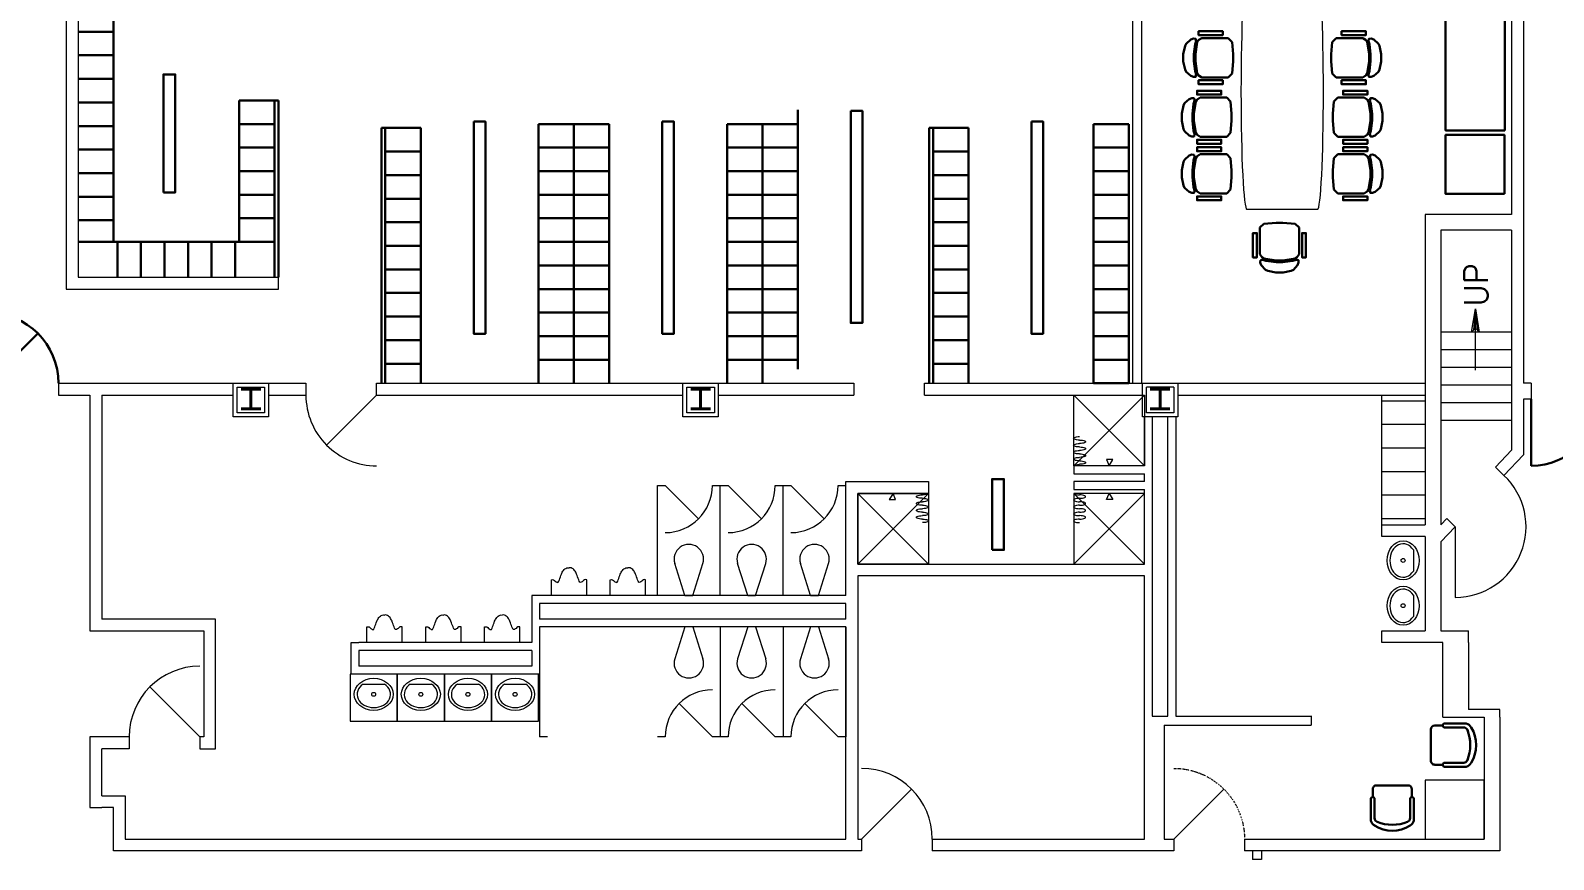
# Model space of a CAD drawing. Header units: inches. Extents: x -27 to 7514, y -484 to 2591.
# Drawn here: x 3545 to 4320, y 706 to 1128 of the extents above; entities that cross this region are included whole.
import ezdxf
from ezdxf.enums import TextEntityAlignment as Align

# ---------------------------------------------------------------- set-up
doc = ezdxf.new("R2010")
doc.units = ezdxf.units.IN
doc.header["$MEASUREMENT"] = 0
doc.linetypes.add('DIVIDE', pattern=[1.25, 0.5, -0.25, 0, -0.25, 0, -0.25])
for name, color, linetype, lineweight in [('A-Col', 6, 'Continuous', 40), ('A-Plumb', 110, 'Continuous', 20), ('A-VertP', 12, 'Continuous', 20), ('A-Wall', 7, 'Continuous', 20), ('F-Ch', 4, 'Continuous', 30), ('F-FreeStand', 211, 'Continuous', 20), ('I-Cab', 151, 'Continuous', 20), ('I-CWall', 110, 'Continuous', 20), ('I-Dor', 210, 'Continuous', 30)]:
    doc.layers.add(name, color=color, linetype=linetype, lineweight=lineweight)
doc.styles.add('BGE', font='simplex.shx')

# ---------------------------------------------------------------- blocks, each defined once
blk = doc.blocks.new('SHOWER')
at = {"linetype": 'Continuous'}
for p, q in [((0, 0), (3, 3)), ((0, 3), (3, 0))]:
    blk.add_line(p, q, dxfattribs=at)
for points in [[(0, 0), (3, 0), (3, 3), (0, 3)], [(0, 1.5), (0.267, 1.666), (0.267, 1.391)]]:
    blk.add_lwpolyline(points, close=True, dxfattribs=at)
for centre, major_axis, start_param, end_param in [((-0.009, 0.252), (0, -0.254), 0.124306, 1.570796), ((0.138, 0.252), (0, 0.254), 4.712389, 7.853982), ((0.285, 0.252), (0, -0.254), 4.712389, 7.853982), ((0.432, 0.252), (0, 0.254), 4.712389, 7.853982), ((0.579, 0.252), (0, -0.254), 4.712389, 7.853982), ((0.726, 0.252), (0, 0.254), 4.712389, 7.853982), ((0.873, 0.252), (0, -0.254), 4.712389, 7.853982), ((1.02, 0.252), (0, 0.254), 4.712389, 7.853982), ((1.167, 0.252), (0, -0.254), 4.712389, 7.853982)]:
    blk.add_ellipse(centre, major_axis=major_axis, ratio=0.289795, start_param=start_param, end_param=end_param, dxfattribs=at)
blk = doc.blocks.new('TOILET')
at = {"linetype": 'Continuous'}
for p, q in [((0, 0), (0, 4.667)), ((0, 4.667), (0.333, 4.667)), ((0.333, 4.667), (1.748, 3.252)), ((2.333, 4.667), (2.667, 4.667)), ((1.167, 0), (0.738, 1.353)), ((1.5, 0), (1.929, 1.353)), ((1.167, 0), (1.5, 0))]:
    blk.add_line(p, q, dxfattribs=at)
for centre, radius, start, end in [((0.333, 4.667), 2, 270, 359.99999), ((1.333, 1.542), 0.625, 342.39852, 197.60148)]:
    blk.add_arc(centre, radius, start, end, dxfattribs=at)
blk = doc.blocks.new('SINK2')
at = {"linetype": 'Continuous'}
for p, q in [((0, 0), (0, 0.667)), ((1.5, 0), (1.5, 0.667))]:
    blk.add_line(p, q, dxfattribs=at)
for points in [[(0, 0.667), (0.028, 0.681), (0.067, 0.678), (0.095, 0.664), (0.122, 0.651), (0.141, 0.62), (0.166, 0.604), (0.203, 0.58), (0.267, 0.528), (0.293, 0.563), (0.315, 0.593), (0.327, 0.629), (0.34, 0.664), (0.371, 0.744), (0.396, 0.826), (0.427, 0.905), (0.45, 0.962), (0.476, 1.014), (0.514, 1.066), (0.55, 1.116), (0.602, 1.145), (0.657, 1.167), (0.686, 1.179), (0.721, 1.179), (0.75, 1.167)], [(1.5, 0.667), (1.472, 0.681), (1.433, 0.678), (1.405, 0.664), (1.378, 0.651), (1.359, 0.62), (1.334, 0.604), (1.297, 0.58), (1.233, 0.528), (1.207, 0.563), (1.185, 0.593), (1.173, 0.629), (1.16, 0.664), (1.129, 0.744), (1.104, 0.826), (1.073, 0.905), (1.05, 0.962), (1.024, 1.014), (0.986, 1.066), (0.95, 1.116), (0.898, 1.145), (0.843, 1.167), (0.814, 1.179), (0.779, 1.179), (0.75, 1.167)]]:
    blk.add_open_spline(points, degree=3, knots=[0, 0, 0, 0, 0.083394, 0.083394, 0.083394, 0.165263, 0.165263, 0.165263, 0.281887, 0.281887, 0.281887, 0.379463, 0.379463, 0.379463, 0.604663, 0.604663, 0.604663, 0.765181, 0.765181, 0.765181, 0.918174, 0.918174, 0.918174, 1, 1, 1, 1], dxfattribs=at)
blk = doc.blocks.new('SINK20')
at = {"layer": 'A-Plumb', "flags": 128}
blk.add_lwpolyline([(5.23, 5.4), (5.23, -5.4)], dxfattribs=at)
at = {"layer": 'A-Plumb'}
blk.add_circle((0, 0.05), 1, dxfattribs=at)
blk.add_ellipse((0, 0.05), major_axis=(0, 9.95), ratio=0.819136, dxfattribs=at)
blk.add_ellipse((0, 0), major_axis=(0, 8.5), ratio=0.796445, start_param=5.400288, end_param=10.307675, dxfattribs=at)
blk = doc.blocks.new('1W')
at = {"linetype": 'Continuous'}
for p, q in [((0.417, 0.417), (-0.417, 0.417)), ((0, 0.417), (0, -0.417)), ((0.417, -0.417), (-0.417, -0.417))]:
    blk.add_line(p, q, dxfattribs=at)
blk = doc.blocks.new('AH1')
at = {"linetype": 'Continuous'}
for p, q in [((-0.125, 0.0208), (0, 0)), ((-0.104, 0), (-0.125, 0.0208)), ((0, 0), (-0.125, -0.0208)), ((-0.104, 0), (-0.125, -0.0208)), ((0, 0), (-0.1145, 0.0104)), ((0, 0), (-0.1145, -0.0105)), ((0, 0), (-0.104, 0))]:
    blk.add_line(p, q, dxfattribs=at)
blk = doc.blocks.new('DOOR36')
at = {"linetype": 'Continuous'}
blk.add_line((0, 0), (2.121, 2.121), dxfattribs=at)
blk.add_arc((0, 0), 3, 360, 90, dxfattribs=at)
blk = doc.blocks.new('30DOOR')
at = {"linetype": 'Continuous'}
blk.add_line((0, 0), (0, 3), dxfattribs=at)
blk.add_arc((0, 0), 3, 0, 90, dxfattribs=at)
blk = doc.blocks.new('36_door')
at = {"linetype": 'Continuous'}
blk.add_line((0, 0), (-25.455996, -25.455996), dxfattribs=at)
at = {"linetype": 'DIVIDE'}
blk.add_arc((0, 0), 36, 180, 270, dxfattribs=at)
blk = doc.blocks.new('C4')
at = {"layer": 'F-Ch'}
for p, q in [((-10.98, -4.6), (-10.98, 6.4)), ((-8.98, 5.1), (-8.98, -4.6)), ((9.02, -4.6), (9.02, 5.1)), ((11.02, 6.4), (11.02, -4.6)), ((-9.98, -9.6), (-9.98, -5.6)), ((10.02, -9.6), (10.02, -5.6)), ((8.02, -11.6), (-7.98, -11.6))]:
    blk.add_line(p, q, dxfattribs=at)
at = {"layer": 'F-Ch', "linetype": 'Continuous'}
for centre, radius, start, end in [((-6.74, 5.06), 4.45, 120.25694, 162.42344), ((0.02, -12.1), 20.58, 67.86228, 112.13772), ((6.77, 5.06), 4.45, 17.57656, 59.74306), ((-6.98, 5.1), 2, 112.13772, 180), ((7.02, 5.1), 2, 0, 67.86228)]:
    blk.add_arc(centre, radius, start, end, dxfattribs=at)
at = {"layer": 'F-Ch'}
for centre, radius, start, end in [((0.02, -5.56), 17.04, 58.10921, 121.89079), ((-9.98, -4.6), 1, 180, 0), ((10.02, -4.6), 1, 180, 0), ((-7.98, -9.6), 2, 180, 270), ((8.02, -9.6), 2, 270, 0)]:
    blk.add_arc(centre, radius, start, end, dxfattribs=at)
blk = doc.blocks.new('T3030')
at = {"linetype": 'Continuous'}
blk.add_lwpolyline([(2.5, 0), (2.5, 2.5), (0, 2.5), (0, 0)], close=True, dxfattribs=at)
blk = doc.blocks.new('CH7')
at = {"linetype": 'Continuous'}
for p, q in [((-0.167, 1.292), (-0.073, 1.438)), ((-0.073, 1.438), (0, 1.479)), ((0, 1.479), (0.521, 1.562)), ((0.521, 1.562), (0.812, 1.562)), ((0.812, 1.562), (1.333, 1.479)), ((1.333, 1.479), (1.406, 1.438)), ((1.406, 1.438), (1.5, 1.292)), ((-0.167, 0.167), (-0.167, 1.292)), ((1.5, 1.292), (1.5, 0.167)), ((0, 0), (-0.167, 0.167)), ((0.521, -0.042), (0, 0)), ((1.333, 0), (0.812, -0.042)), ((1.5, 0.167), (1.333, 0)), ((0.812, -0.042), (0.521, -0.042))]:
    blk.add_line(p, q, dxfattribs=at)
for points in [[(-0.146, 1.646), (-0.104, 1.76), (0.073, 1.958), (0.167, 2), (0.51, 2.073), (0.823, 2.073), (1.167, 2), (1.26, 1.958), (1.438, 1.76), (1.479, 1.646)], [(-0.458, 0.438), (-0.458, 1.427), (-0.292, 1.427), (-0.292, 0.396), (-0.458, 0.396), (-0.458, 0.438)], [(-0.146, 1.646), (-0.146, 1.552), (-0.042, 1.531)], [(1.375, 1.531), (1.24, 1.573), (0.812, 1.625), (0.521, 1.625), (0.094, 1.573), (-0.042, 1.531)], [(1.479, 1.646), (1.469, 1.552), (1.375, 1.531)], [(1.625, 0.438), (1.625, 1.427), (1.792, 1.427), (1.792, 0.396), (1.625, 0.396), (1.625, 0.438)]]:
    blk.add_lwpolyline(points, dxfattribs=at)
blk = doc.blocks.new('CHDESK')
at = {"linetype": 'Continuous'}
blk.add_blockref('CH7', (0.458, -0.396), dxfattribs=at)
blk = doc.blocks.new('T42120')
at = {"linetype": 'Continuous'}
for points in [[(-5, -1.5), (-5, 1.5)], [(5, 1.5), (5, -1.5)]]:
    blk.add_lwpolyline(points, dxfattribs=at)
for centre, major_axis, start_param, end_param in [((0, 1.5), (-5, 0), 4.712389, 6.283185), ((0, 1.5), (5, 0), 0, 1.570796), ((0, -1.5), (-5, 0), 0, 1.570796), ((0, -1.5), (5, 0), 4.712389, 6.283185)]:
    blk.add_ellipse(centre, major_axis=major_axis, ratio=0.05, start_param=start_param, end_param=end_param, dxfattribs=at)

msp = doc.modelspace()

# ---------------------------------------------------------------- linework, layer by layer
at = {"layer": 'A-Plumb'}
for points in [[(3707.6, 800.54), (3707.6, 776.54), (3731.6, 776.54), (3731.6, 800.54)], [(3731.6, 800.54), (3731.6, 776.54), (3755.6, 776.54), (3755.6, 800.54)], [(3755.6, 800.54), (3755.6, 776.54), (3779.6, 776.54), (3779.6, 800.54)], [(3779.6, 800.54), (3779.6, 776.54), (3803.6, 776.54), (3803.6, 800.54)]]:
    msp.add_lwpolyline(points, close=True, dxfattribs=at)
at = {"layer": 'A-VertP'}
for points in [[(4280.67, 955.26), (4280.67, 986.53)], [(4299.1, 974.54), (4263.1, 974.54)], [(4299.1, 965.54), (4263.1, 965.54)], [(4299.1, 956.54), (4263.1, 956.54)], [(4299.1, 947.54), (4263.1, 947.54)], [(4299.1, 938.54), (4263.1, 938.54)], [(4299.1, 929.54), (4263.1, 929.54)]]:
    msp.add_lwpolyline(points, dxfattribs=at)
at = {"layer": 'A-Wall'}
for points in [[(4299.1, 1168.49), (4299.1, 1034.54)], [(4305.1, 1168.49), (4305.1, 948.54)], [(4299.1, 1034.54), (4255.1, 1034.54)], [(4255.1, 1034.54), (4255.1, 876.54)], [(4299.1, 1026.54), (4263.1, 1026.54)], [(4263.1, 1026.54), (4263.1, 876.54)], [(4299.1, 1026.54), (4299.1, 914.54)], [(3559.1, 948.54), (3559.1, 942.54)], [(3559.1, 948.54), (3685.1, 948.54)], [(3648.1, 931.54), (3648.1, 948.54)], [(3650.1, 933.54), (3650.1, 946.54)], [(3650.1, 946.54), (3664.1, 946.54)], [(3664.1, 946.54), (3664.1, 933.54)], [(3666.1, 948.54), (3666.1, 931.54)], [(3685.1, 948.54), (3685.1, 942.54)], [(3721.1, 942.54), (3721.1, 948.54)], [(3721.1, 948.54), (3964.1, 948.54)], [(3877.1, 931.54), (3877.1, 948.54)], [(3879.1, 933.54), (3879.1, 946.54)], [(3879.1, 946.54), (3893.1, 946.54)], [(3893.1, 946.54), (3893.1, 933.54)], [(3895.1, 948.54), (3895.1, 931.54)], [(3964.1, 948.54), (3964.1, 942.54)], [(4000.1, 942.54), (4000.1, 948.54)], [(4000.1, 948.54), (4255.1, 948.54)], [(4111.1, 931.54), (4111.1, 948.54)], [(4127.1, 946.54), (4113.1, 946.54)], [(4113.1, 933.54), (4113.1, 946.54)], [(4127.1, 946.54), (4127.1, 933.54)], [(4129.1, 948.54), (4129.1, 931.54)], [(4309.1, 948.54), (4305.1, 948.54)], [(4309.1, 948.54), (4309.1, 940.54)], [(3559.1, 942.54), (3575.1, 942.54)], [(3575.1, 942.54), (3575.1, 822.54)], [(3581.1, 942.54), (3581.1, 828.54)], [(3581.1, 942.54), (3648.1, 942.54)], [(3666.1, 942.54), (3685.1, 942.54)], [(3721.1, 942.54), (3877.1, 942.54)], [(3895.1, 942.54), (3964.1, 942.54)], [(4000.1, 942.54), (4111.1, 942.54)], [(4129.1, 942.54), (4164.6, 942.54)], [(4129.1, 942.54), (4255.1, 942.54)], [(4309.1, 940.54), (4305.1, 940.54)], [(4305.1, 940.54), (4305.1, 912.14)], [(3666.1, 931.54), (3648.1, 931.54)], [(3664.1, 933.54), (3650.1, 933.54)], [(3895.1, 931.54), (3877.1, 931.54)], [(3893.1, 933.54), (3879.1, 933.54)], [(4129.1, 931.54), (4111.1, 931.54)], [(4112.1, 906.54), (4112.1, 931.54)], [(4127.1, 933.54), (4113.1, 933.54)], [(4116.1, 931.54), (4116.1, 779.16)], [(4124.1, 779.16), (4124.1, 931.54)], [(4128.1, 931.49), (4128.1, 779.16)], [(4290.84, 905.82), (4299.1, 914.54)], [(4295.2, 901.7), (4305.1, 912.14)], [(4076.1, 906.54), (4076.1, 902.54)], [(4112.1, 906.54), (4076.1, 906.54)], [(4076.1, 902.54), (4112.1, 902.54)], [(4112.1, 898.54), (4112.1, 902.54)], [(4290.84, 905.82), (4295.2, 901.7)], [(3960.1, 840.54), (3960.1, 898.54)], [(3960.1, 898.54), (4002.1, 898.54)], [(4002.1, 898.54), (4002.1, 892.54)], [(4076.1, 898.54), (4076.1, 894.54)], [(4112.1, 898.54), (4076.1, 898.54)], [(4076.1, 894.54), (4112.1, 894.54)], [(4233.1, 870.54), (4233.1, 876.54)], [(4233.1, 876.54), (4255.1, 876.54)], [(4263.1, 876.54), (4266.09, 879.69)], [(4266.09, 879.69), (4270.44, 875.56)], [(4255.1, 870.54), (4233.1, 870.54)], [(4255.1, 870.54), (4255.1, 822.54)], [(4263.1, 867.81), (4270.44, 875.56)], [(4270.44, 875.56), (4270.44, 839.56)], [(4263.1, 867.81), (4263.1, 822.54)], [(3966.1, 856.54), (4112.1, 856.54)], [(3966.1, 850.54), (3966.1, 716.54)], [(4112.1, 850.54), (3966.1, 850.54)], [(4112.1, 771.54), (4112.1, 850.54)], [(3800.1, 840.54), (3800.1, 816.54)], [(3960.1, 840.54), (3800.1, 840.54)], [(3804.1, 836.54), (3804.1, 828.54)], [(3960.1, 836.54), (3804.1, 836.54)], [(3960.1, 828.54), (3960.1, 836.54)], [(3575.1, 822.54), (3633.1, 822.54)], [(3633.1, 828.54), (3581.1, 828.54)], [(3639.1, 828.54), (3633.1, 828.54)], [(3633.1, 822.54), (3633.1, 768.54)], [(3639.1, 762.54), (3639.1, 828.54)], [(3960.1, 828.54), (3804.1, 828.54)], [(3804.1, 824.54), (3804.1, 800.54)], [(3960.1, 824.54), (3804.1, 824.54)], [(3804.1, 824.54), (3804.1, 768.54)], [(3960.1, 716.54), (3960.1, 824.54)], [(4233.1, 816.54), (4233.1, 822.54)], [(4233.1, 822.54), (4255.1, 822.54)], [(4263.1, 822.54), (4277.1, 822.54)], [(3708.1, 800.54), (3708.1, 816.54)], [(3800.1, 816.54), (3712.1, 816.54)], [(4264.1, 816.54), (4233.1, 816.54)], [(4264.1, 778.54), (4264.1, 816.54)], [(4277.1, 816.54), (4277.1, 782.54)], [(3712.1, 812.54), (3712.1, 804.54)], [(3800.1, 812.54), (3712.1, 812.54)], [(3800.1, 812.54), (3800.1, 804.54)], [(3712.1, 800.54), (3708.1, 800.54)], [(3800.1, 804.54), (3712.1, 804.54)], [(3804.1, 800.54), (3712.1, 800.54)], [(4116.1, 779.16), (4124.1, 779.16)], [(4128.1, 779.16), (4197.1, 779.16)], [(4197.1, 777.2), (4197.1, 774.54)], [(4264.1, 778.54), (4285.1, 778.54)], [(4293.1, 782.54), (4277.1, 782.54)], [(4285.1, 778.54), (4285.1, 716.54)], [(4293.1, 778.54), (4293.1, 710.54)], [(3595.1, 768.54), (3575.1, 768.54)], [(3575.1, 768.54), (3575.1, 732.54)], [(3595.1, 768.54), (3595.1, 762.54)], [(3633.1, 768.54), (3631.1, 768.54)], [(3631.1, 768.54), (3631.1, 762.54)], [(3808.1, 768.54), (3804.1, 768.54)], [(4112.1, 716.54), (4112.1, 771.54)], [(4122.1, 774.54), (4197.1, 774.54)], [(4122.1, 774.54), (4122.1, 716.54)], [(3595.1, 762.54), (3581.1, 762.54)], [(3581.1, 738.54), (3581.1, 762.54)], [(3631.1, 762.54), (3639.1, 762.54)], [(3581.1, 738.54), (3593.1, 738.54)], [(3593.1, 738.54), (3593.1, 716.54)], [(3575.1, 732.54), (3581.1, 732.54)], [(3587.1, 732.54), (3581.1, 732.54)], [(3587.1, 710.54), (3587.1, 732.54)], [(3593.1, 716.54), (3960.1, 716.54)], [(3968.1, 716.54), (3968.1, 710.54)], [(4004.1, 716.54), (4004.1, 710.54)], [(4004.1, 716.54), (4112.1, 716.54)], [(4122.1, 716.54), (4127.1, 716.54)], [(4127.1, 716.54), (4127.1, 710.54)], [(4163.1, 716.54), (4163.1, 710.54)], [(4163.1, 716.54), (4285.1, 716.54)], [(3968.1, 710.54), (3587.1, 710.54)], [(4118.1, 710.54), (4004.1, 710.54)], [(4127.1, 710.54), (4118.1, 710.54)], [(4287.1, 710.54), (4163.1, 710.54)]]:
    msp.add_lwpolyline(points, dxfattribs=at)
msp.add_lwpolyline([(4270.44, 839.56, 0.677991), (4295.2, 901.7)], format="xyb", dxfattribs=at)
at = {"layer": 'F-Ch'}
for points in [[(3587.1, 1020.54), (3587.1, 1259.54)], [(3587.1, 1127.54), (3569.1, 1127.54)], [(3587.1, 1115.54), (3569.1, 1115.54)], [(3587.1, 1103.54), (3569.1, 1103.54)], [(3587.1, 1091.54), (3569.1, 1091.54)], [(3669.1, 1092.54), (3651.1, 1092.54)], [(3651.1, 1092.54), (3651.1, 1020.54)], [(3671.1, 1092.54), (3669.1, 1092.54)], [(3669.1, 1092.54), (3669.1, 1002.54)], [(3671.1, 1002.54), (3671.1, 1092.54)], [(3935.55, 955.77), (3935.55, 1087.77)], [(3587.1, 1079.54), (3569.1, 1079.54)], [(3669.1, 1080.54), (3651.1, 1080.54)], [(3725.55, 1078.54), (3723.55, 1078.54)], [(3723.55, 1078.54), (3723.55, 948.54)], [(3725.55, 1078.54), (3743.55, 1078.54)], [(3725.55, 1078.54), (3725.55, 948.54)], [(3743.55, 948.54), (3743.55, 1078.54)], [(3839.55, 1080.54), (3803.55, 1080.54)], [(3803.55, 1080.54), (3803.55, 948.54)], [(3821.55, 1080.54), (3821.55, 948.54)], [(3839.55, 948.54), (3839.55, 1080.54)], [(3935.55, 1080.54), (3899.55, 1080.54)], [(3899.55, 1080.54), (3899.55, 948.54)], [(3917.55, 1080.54), (3917.55, 948.54)], [(4004.55, 1078.54), (4002.55, 1078.54)], [(4002.55, 1078.54), (4002.55, 948.54)], [(4004.55, 1078.54), (4022.55, 1078.54)], [(4004.55, 1078.54), (4004.55, 948.54)], [(4022.55, 948.54), (4022.55, 1078.54)], [(4104.23, 1080.54), (4086.23, 1080.54)], [(4086.23, 1080.54), (4086.23, 948.54)], [(4104.23, 1080.54), (4104.23, 948.54)], [(3587.1, 1067.54), (3569.1, 1067.54)], [(3669.1, 1068.54), (3651.1, 1068.54)], [(3725.55, 1066.54), (3743.55, 1066.54)], [(3839.55, 1068.54), (3803.55, 1068.54)], [(3935.55, 1068.54), (3899.55, 1068.54)], [(4004.55, 1066.54), (4022.55, 1066.54)], [(4104.23, 1068.54), (4086.23, 1068.54)], [(3587.1, 1055.54), (3569.1, 1055.54)], [(3669.1, 1056.54), (3651.1, 1056.54)], [(3839.55, 1056.54), (3803.55, 1056.54)], [(3935.55, 1056.54), (3899.55, 1056.54)], [(4104.23, 1056.54), (4086.23, 1056.54)], [(3725.55, 1054.54), (3743.55, 1054.54)], [(4004.55, 1054.54), (4022.55, 1054.54)], [(3587.1, 1043.54), (3569.1, 1043.54)], [(3669.1, 1044.54), (3651.1, 1044.54)], [(3725.55, 1042.54), (3743.55, 1042.54)], [(3839.55, 1044.54), (3803.55, 1044.54)], [(3935.55, 1044.54), (3899.55, 1044.54)], [(4004.55, 1042.54), (4022.55, 1042.54)], [(4104.23, 1044.54), (4086.23, 1044.54)], [(3669.1, 1032.54), (3651.1, 1032.54)], [(3839.55, 1032.54), (3803.55, 1032.54)], [(3935.55, 1032.54), (3899.55, 1032.54)], [(4104.23, 1032.54), (4086.23, 1032.54)], [(3587.1, 1031.54), (3569.1, 1031.54)], [(3725.55, 1030.54), (3743.55, 1030.54)], [(4004.55, 1030.54), (4022.55, 1030.54)], [(3587.1, 1020.54), (3569.1, 1020.54)], [(3651.1, 1020.54), (3587.1, 1020.54)], [(3589.1, 1020.54), (3589.1, 1002.54)], [(3601.1, 1020.54), (3601.1, 1002.54)], [(3613.1, 1020.54), (3613.1, 1002.54)], [(3625.1, 1020.54), (3625.1, 1002.54)], [(3637.1, 1020.54), (3637.1, 1002.54)], [(3649.1, 1020.54), (3649.1, 1002.54)], [(3669.1, 1020.54), (3651.1, 1020.54)], [(3725.55, 1018.54), (3743.55, 1018.54)], [(3839.55, 1020.54), (3803.55, 1020.54)], [(3935.55, 1020.54), (3899.55, 1020.54)], [(4004.55, 1018.54), (4022.55, 1018.54)], [(4104.23, 1020.54), (4086.23, 1020.54)], [(3839.55, 1008.54), (3803.55, 1008.54)], [(3935.55, 1008.54), (3899.55, 1008.54)], [(4104.23, 1008.54), (4086.23, 1008.54)], [(3725.55, 1006.54), (3743.55, 1006.54)], [(4004.55, 1006.54), (4022.55, 1006.54)], [(3725.55, 994.54), (3743.55, 994.54)], [(3839.55, 996.54), (3803.55, 996.54)], [(3935.55, 996.54), (3899.55, 996.54)], [(4004.55, 994.54), (4022.55, 994.54)], [(4104.23, 996.54), (4086.23, 996.54)], [(3725.55, 982.54), (3743.55, 982.54)], [(3839.55, 984.54), (3803.55, 984.54)], [(3935.55, 984.54), (3899.55, 984.54)], [(4004.55, 982.54), (4022.55, 982.54)], [(4104.23, 984.54), (4086.23, 984.54)], [(3725.55, 970.54), (3743.55, 970.54)], [(3839.55, 972.54), (3803.55, 972.54)], [(3935.55, 972.54), (3899.55, 972.54)], [(4004.55, 970.54), (4022.55, 970.54)], [(4104.23, 972.54), (4086.23, 972.54)], [(3725.55, 958.54), (3743.55, 958.54)], [(3839.55, 960.54), (3803.55, 960.54)], [(3935.55, 960.54), (3899.55, 960.54)], [(4004.55, 958.54), (4022.55, 958.54)], [(4104.23, 960.54), (4086.23, 960.54)], [(4104.23, 948.54), (4086.23, 948.54)]]:
    msp.add_lwpolyline(points, dxfattribs=at)
for points in [[(4295.74, 1077.25), (4265.48, 1077.25), (4265.48, 1167.39), (4295.74, 1167.39)], [(3612.55, 1045.77), (3618.55, 1045.77), (3618.55, 1105.77), (3612.55, 1105.77)], [(3962.55, 1087.26), (3968.55, 1087.26), (3968.55, 979.26), (3962.55, 979.26)], [(3770.55, 1081.77), (3776.55, 1081.77), (3776.55, 973.77), (3770.55, 973.77)], [(3866.55, 1081.77), (3872.55, 1081.77), (3872.55, 973.77), (3866.55, 973.77)], [(4054.55, 1081.77), (4060.55, 1081.77), (4060.55, 973.77), (4054.55, 973.77)], [(4295.48, 1044.97), (4295.48, 1074.97), (4265.48, 1074.97), (4265.48, 1044.97)], [(4034.55, 863.77), (4040.55, 863.77), (4040.55, 899.77), (4034.55, 899.77)]]:
    msp.add_lwpolyline(points, close=True, dxfattribs=at)
at = {"layer": 'I-Cab'}
for points in [[(4233.1, 876.54), (4233.1, 942.56)], [(4255.1, 939.54), (4233.1, 939.54)], [(4255.1, 927.54), (4233.1, 927.54)], [(4255.1, 915.54), (4233.1, 915.54)], [(4255.1, 903.54), (4233.1, 903.54)], [(4255.1, 891.54), (4233.1, 891.54)], [(4255.1, 891.54), (4233.1, 891.54)], [(4255.1, 879.54), (4233.1, 879.54)]]:
    msp.add_lwpolyline(points, dxfattribs=at)
at = {"layer": 'I-CWall'}
for points in [[(3563.1, 1437.54), (3563.1, 996.54)], [(3569.1, 1260.54), (3569.1, 1002.54)], [(4105.97, 1219.16), (4105.97, 948.54)], [(4110.6, 1214.54), (4110.6, 948.54)], [(3569.1, 1002.54), (3671.1, 1002.54)], [(3671.1, 996.54), (3671.1, 1002.54)], [(3563.1, 996.54), (3671.1, 996.54)], [(3966.1, 892.54), (3966.1, 856.54)], [(4002.1, 892.54), (3966.1, 892.54)], [(4112.1, 856.54), (4112.1, 894.54)], [(4277.1, 816.54), (4277.1, 822.54)], [(3708.1, 816.54), (3712.1, 816.54)], [(4197.1, 779.28), (4197.1, 774.54)], [(4293.1, 778.54), (4293.1, 782.54)], [(3966.1, 716.54), (3968.1, 716.54)], [(4167.18, 710.56), (4167.18, 706.12)], [(4171.8, 706.12), (4167.18, 706.12)], [(4171.8, 710.56), (4171.8, 706.12)], [(4293.1, 710.54), (4287.1, 710.54)]]:
    msp.add_lwpolyline(points, dxfattribs=at)

# ---------------------------------------------------------------- block references
at = {"layer": 'A-Col', "xscale": 12, "yscale": 12, "zscale": 12}
for p in [(3657.1, 940.54), (3886.1, 940.54), (4120.1, 940.54)]:
    msp.add_blockref('1W', p, dxfattribs=at)
at = {"layer": 'A-Plumb', "xscale": 12, "zscale": 12}
for name, p, yscale, rotation in [('SHOWER', (4076.1, 906.54), -12, 90), ('SHOWER', (4002.1, 892.54), -12, 270), ('SHOWER', (4076.1, 892.54), 12, 270), ('SHOWER', (4076.1, 892.54), 12, 270), ('SHOWER', (4076.1, 892.54), 12, 270), ('SHOWER', (4076.1, 892.54), 12, 270), ('SHOWER', (4076.1, 892.54), 12, 270), ('SHOWER', (4076.1, 892.54), 12, 270), ('SHOWER', (4076.1, 892.54), 12, 270), ('SHOWER', (4076.1, 892.54), 12, 270), ('TOILET', (3896.1, 824.54), 12, 180), ('TOILET', (3896.1, 824.54), 12, 180), ('TOILET', (3896.1, 824.54), 12, 180), ('TOILET', (3896.1, 824.54), 12, 180), ('TOILET', (3896.1, 824.54), 12, 180), ('TOILET', (3896.1, 824.54), 12, 180), ('TOILET', (3896.1, 824.54), 12, 180), ('TOILET', (3896.1, 824.54), 12, 180), ('TOILET', (3928.1, 824.54), 12, 180), ('TOILET', (3928.1, 824.54), 12, 180), ('TOILET', (3928.1, 824.54), 12, 180), ('TOILET', (3928.1, 824.54), 12, 180), ('TOILET', (3928.1, 824.54), 12, 180), ('TOILET', (3928.1, 824.54), 12, 180), ('TOILET', (3928.1, 824.54), 12, 180), ('TOILET', (3928.1, 824.54), 12, 180), ('TOILET', (3960.1, 824.54), 12, 180), ('TOILET', (3960.1, 824.54), 12, 180), ('TOILET', (3960.1, 824.54), 12, 180), ('TOILET', (3960.1, 824.54), 12, 180), ('TOILET', (3960.1, 824.54), 12, 180), ('TOILET', (3960.1, 824.54), 12, 180), ('TOILET', (3960.1, 824.54), 12, 180), ('TOILET', (3960.1, 824.54), 12, 180)]:
    msp.add_blockref(name, p, dxfattribs=dict(at, yscale=yscale, rotation=rotation))
at = {"layer": 'A-Plumb', "extrusion": (0, 0, -1), "xscale": 12, "yscale": 12, "zscale": -12}
for p, rotation in [((-4076.1, 906.54), 90.00000000000001), ((-4076.1, 906.54), 90.00000000000001), ((-4076.1, 906.54), 90.00000000000001), ((-4076.1, 906.54), 90.00000000000001), ((-4076.1, 906.54), 90.00000000000001), ((-4076.1, 906.54), 90.00000000000001), ((-4076.1, 906.54), 90.00000000000001), ((-4002.1, 892.54), 270), ((-4002.1, 892.54), 270), ((-4002.1, 892.54), 270), ((-4002.1, 892.54), 270), ((-4002.1, 892.54), 270), ((-4002.1, 892.54), 270), ((-4002.1, 892.54), 270)]:
    msp.add_blockref('SHOWER', p, dxfattribs=dict(at, rotation=rotation))
at = {"layer": 'A-Plumb', "xscale": 12, "yscale": 12, "zscale": 12}
for name, p in [('TOILET', (3864.1, 840.54)), ('TOILET', (3864.1, 840.54)), ('TOILET', (3864.1, 840.54)), ('TOILET', (3864.1, 840.54)), ('TOILET', (3864.1, 840.54)), ('TOILET', (3864.1, 840.54)), ('TOILET', (3864.1, 840.54)), ('TOILET', (3864.1, 840.54)), ('TOILET', (3896.1, 840.54)), ('TOILET', (3896.1, 840.54)), ('TOILET', (3896.1, 840.54)), ('TOILET', (3896.1, 840.54)), ('TOILET', (3896.1, 840.54)), ('TOILET', (3896.1, 840.54)), ('TOILET', (3896.1, 840.54)), ('TOILET', (3896.1, 840.54)), ('TOILET', (3928.1, 840.54)), ('TOILET', (3928.1, 840.54)), ('TOILET', (3928.1, 840.54)), ('TOILET', (3928.1, 840.54)), ('TOILET', (3928.1, 840.54)), ('TOILET', (3928.1, 840.54)), ('TOILET', (3928.1, 840.54)), ('TOILET', (3928.1, 840.54)), ('SINK2', (3810.1, 840.54)), ('SINK2', (3810.1, 840.54)), ('SINK2', (3810.1, 840.54)), ('SINK2', (3810.1, 840.54)), ('SINK2', (3810.1, 840.54)), ('SINK2', (3810.1, 840.54)), ('SINK2', (3810.1, 840.54)), ('SINK2', (3810.1, 840.54)), ('SINK2', (3840.1, 840.54)), ('SINK2', (3840.1, 840.54)), ('SINK2', (3840.1, 840.54)), ('SINK2', (3840.1, 840.54)), ('SINK2', (3840.1, 840.54)), ('SINK2', (3840.1, 840.54)), ('SINK2', (3840.1, 840.54)), ('SINK2', (3840.1, 840.54)), ('SINK2', (3716.1, 816.54)), ('SINK2', (3716.1, 816.54)), ('SINK2', (3716.1, 816.54)), ('SINK2', (3716.1, 816.54)), ('SINK2', (3716.1, 816.54)), ('SINK2', (3716.1, 816.54)), ('SINK2', (3716.1, 816.54)), ('SINK2', (3716.1, 816.54)), ('SINK2', (3746.1, 816.54)), ('SINK2', (3746.1, 816.54)), ('SINK2', (3746.1, 816.54)), ('SINK2', (3746.1, 816.54)), ('SINK2', (3746.1, 816.54)), ('SINK2', (3746.1, 816.54)), ('SINK2', (3746.1, 816.54)), ('SINK2', (3746.1, 816.54)), ('SINK2', (3776.1, 816.54)), ('SINK2', (3776.1, 816.54)), ('SINK2', (3776.1, 816.54)), ('SINK2', (3776.1, 816.54)), ('SINK2', (3776.1, 816.54)), ('SINK2', (3776.1, 816.54)), ('SINK2', (3776.1, 816.54)), ('SINK2', (3776.1, 816.54))]:
    msp.add_blockref(name, p, dxfattribs=at)
at = {"layer": 'A-Plumb'}
for p in [(4243.87, 858.34), (4243.87, 858.34), (4243.87, 858.34), (4243.87, 858.34), (4243.87, 858.34), (4243.87, 858.34), (4243.87, 858.34), (4243.87, 858.34), (4243.87, 835.29), (4243.87, 835.29), (4243.87, 835.29), (4243.87, 835.29), (4243.87, 835.29), (4243.87, 835.29), (4243.87, 835.29), (4243.87, 835.29)]:
    msp.add_blockref('SINK20', p, dxfattribs=at)
at = {"layer": 'A-Plumb', "rotation": 90}
for p in [(3719.67, 790.22), (3743.67, 790.22), (3767.67, 790.22), (3791.67, 790.22)]:
    msp.add_blockref('SINK20', p, dxfattribs=at)
at = {"layer": 'A-VertP', "xscale": 96, "yscale": 96, "zscale": 12, "rotation": 89.99999999999999}
msp.add_blockref('AH1', (4280.67, 986.53), dxfattribs=at)
at = {"layer": 'A-Wall', "xscale": 12, "yscale": 12, "zscale": 12}
for p, rotation in [((3721.1, 942.54), 180), ((3631.1, 768.54), 89.99999999999999)]:
    msp.add_blockref('DOOR36', p, dxfattribs=dict(at, rotation=rotation))
msp.add_blockref('DOOR36', (3968.1, 716.54), dxfattribs=at)
at = {"layer": 'A-Wall', "extrusion": (0, 0, -1), "zscale": -1, "rotation": 270}
msp.add_blockref('36_door', (-4127.1, 716.54), dxfattribs=at)
at = {"layer": 'F-Ch', "xscale": 12, "yscale": 12, "zscale": 12}
for p, rotation in [((4152.04, 1100.81), 89.99999999999999), ((4151.28, 1070.51), 89.99999999999999), ((4151.28, 1041.72), 89.99999999999999), ((4194.39, 1025.05), 180)]:
    msp.add_blockref('CHDESK', p, dxfattribs=dict(at, rotation=rotation))
at = {"layer": 'F-Ch', "extrusion": (0, 0, -1), "xscale": 12, "yscale": 12, "zscale": -12, "rotation": 90.00000000000001}
for p in [(-4212.55, 1100.81), (-4213.3, 1070.51), (-4213.3, 1041.72)]:
    msp.add_blockref('CHDESK', p, dxfattribs=at)
at = {"layer": 'F-Ch'}
for p, rotation in [((4269.61, 764.4), 270), ((4238.39, 732.29), 180)]:
    msp.add_blockref('C4', p, dxfattribs=dict(at, rotation=rotation))
at = {"layer": 'F-FreeStand', "xscale": 12, "yscale": 12, "zscale": 12, "rotation": 89.99999999999999}
msp.add_blockref('T42120', (4182.29, 1097.02), dxfattribs=at)
at = {"layer": 'F-FreeStand', "xscale": 12, "yscale": 12, "zscale": 12}
msp.add_blockref('T3030', (4255.1, 716.54), dxfattribs=at)
at = {"layer": 'I-Dor', "xscale": 12, "yscale": 12, "zscale": 12}
msp.add_blockref('DOOR36', (3523.1, 948.54), dxfattribs=at)
at = {"layer": 'I-Dor', "extrusion": (0, 0, -1), "xscale": 11.33330228919658, "yscale": 11.33330228919658, "zscale": -12, "rotation": 180}
msp.add_blockref('30DOOR', (-4309.1, 940.54), dxfattribs=at)

# ---------------------------------------------------------------- texts
at = {"layer": 'A-VertP', "style": 'BGE'}
msp.add_text('UP', height=12, rotation=90, dxfattribs=at).set_placement((4281, 998.71), align=Align.MIDDLE)

doc.saveas('drawing.dxf')
